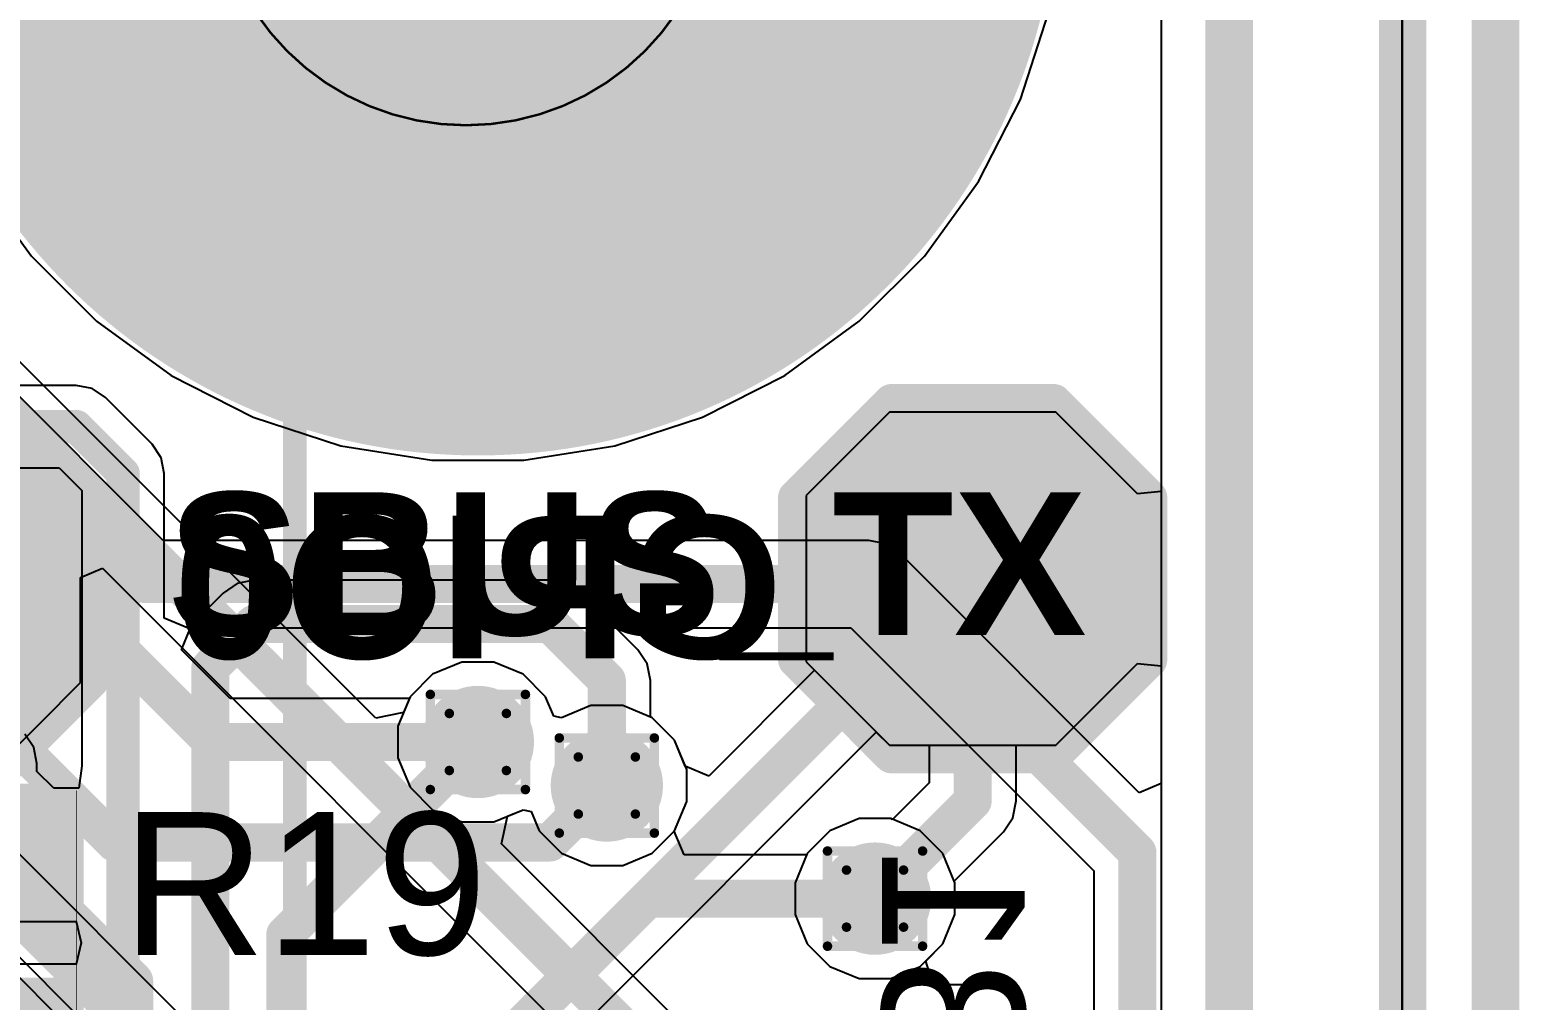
# Model space of a CAD drawing. Header units: inches. Extents: x -6 to 5433, y -4 to 5447.
# Drawn here: x 60.17 to 68.12, y 24.97 to 30.15 of the extents above; entities that cross this region are included whole.
import ezdxf

# ---------------------------------------------------------------- set-up
doc = ezdxf.new("R2010")
doc.units = ezdxf.units.IN
for name, color, linetype in [('Board_outline', 216, 'Continuous'), ('Bottom Layer', 5, 'Continuous'), ('Bottom Overlay', 54, 'Continuous'), ('Bottom Paste', 16, 'Continuous'), ('Bottom Solder', 6, 'Continuous'), ('Dimensions', 6, 'Continuous'), ('Drill Drawing', 1, 'Continuous'), ('Ground', 16, 'Continuous'), ('Mechanical 4', 56, 'Continuous'), ('Multi-Layer', 9, 'Continuous'), ('Pad Holes', 156, 'Continuous'), ('Power', 76, 'Continuous'), ('Top Layer', 1, 'Continuous'), ('Top Overlay', 2, 'Continuous'), ('Top Paste', 8, 'Continuous'), ('Top Solder', 216, 'Continuous'), ('Via Holes', 16, 'Continuous')]:
    doc.layers.add(name, color=color, linetype=linetype)
doc.styles.add('Arial', font='', dxfattribs={"height": 0.2})
doc.styles.add('Arial_Bold', font='', dxfattribs={"height": 0.2})
doc.styles.get('Arial').set_extended_font_data('Arial')
doc.styles.get('Arial_Bold').set_extended_font_data('Arial', bold=True)

# ---------------------------------------------------------------- blocks, each defined once
blk = doc.blocks.new('R___0402_91')
at = {"layer": 'Top Layer'}
for points in [[(-0.6985, -0.3175), (-0.6985, 0.3175), (-0.2413, 0.3175), (-0.2413, -0.3175)], [(0.2413, -0.3175), (0.2413, 0.3175), (0.6985, 0.3175), (0.6985, -0.3175)]]:
    blk.add_hatch(color=1, dxfattribs=at).paths.add_polyline_path(points)
at = {"layer": 'Top Paste'}
for points in [[(-0.6985, -0.3175), (-0.6985, 0.3175), (-0.2413, 0.3175), (-0.2413, -0.3175)], [(0.2413, -0.3175), (0.2413, 0.3175), (0.6985, 0.3175), (0.6985, -0.3175)]]:
    blk.add_hatch(color=8, dxfattribs=at).paths.add_polyline_path(points)
at = {"layer": 'Top Solder'}
for points in [[(-0.7535, -0.3725), (-0.7535, 0.3725), (-0.1863, 0.3725), (-0.1863, -0.3725)], [(0.1863, -0.3725), (0.1863, 0.3725), (0.7535, 0.3725), (0.7535, -0.3725)]]:
    blk.add_hatch(color=216, dxfattribs=at).paths.add_polyline_path(points)
at = {"layer": 'Top Overlay'}
for points in [[(-0.7874, 0.4064, 0.127, 0.127, 0), (0.7874, 0.4064, 0.127, 0.127, 0)], [(-0.7874, 0.4064, 0.127, 0.127, 0), (-0.7874, -0.4064, 0.127, 0.127, 0)], [(0.7874, 0.4064, 0.127, 0.127, 0), (0.7874, -0.4064, 0.127, 0.127, 0)], [(-0.7874, -0.4064, 0.127, 0.127, 0), (0.7874, -0.4064, 0.127, 0.127, 0)], [(-0.8128, -0.4318, 0.00323, 0.00323, 0), (0.8128, -0.4318, 0.00323, 0.00323, 0)]]:
    blk.add_lwpolyline(points, format="xyseb", dxfattribs=at)
for points in [[(-0.8191, 0.4064, 0.0635, 0.0635, 1), (-0.7556, 0.4064, 0.0635, 0.0635, 1)], [(-0.8191, 0.4064, 0.0635, 0.0635, 1), (-0.7556, 0.4064, 0.0635, 0.0635, 1)], [(0.7556, 0.4064, 0.0635, 0.0635, 1), (0.8191, 0.4064, 0.0635, 0.0635, 1)], [(0.7556, 0.4064, 0.0635, 0.0635, 1), (0.8191, 0.4064, 0.0635, 0.0635, 1)], [(-0.8191, -0.4064, 0.0635, 0.0635, 1), (-0.7556, -0.4064, 0.0635, 0.0635, 1)], [(-0.8191, -0.4064, 0.0635, 0.0635, 1), (-0.7556, -0.4064, 0.0635, 0.0635, 1)], [(0.7556, -0.4064, 0.0635, 0.0635, 1), (0.8191, -0.4064, 0.0635, 0.0635, 1)], [(0.7556, -0.4064, 0.0635, 0.0635, 1), (0.8191, -0.4064, 0.0635, 0.0635, 1)], [(-0.8136, -0.4318, 0.00161, 0.00161, 1), (-0.812, -0.4318, 0.00161, 0.00161, 1)], [(0.812, -0.4318, 0.00161, 0.00161, 1), (0.8136, -0.4318, 0.00161, 0.00161, 1)]]:
    blk.add_lwpolyline(points, format="xyseb", close=True, dxfattribs=at)
blk = doc.blocks.new('T__________112')
at = {"layer": 'Top Layer'}
blk.add_hatch(color=1, dxfattribs=at).paths.add_polyline_path([(0.381, 0.762), (-0.381, 0.762), (-0.762, 0.381), (-0.762, -0.381), (-0.381, -0.762), (0.381, -0.762), (0.762, -0.381), (0.762, 0.381)])
at = {"layer": 'Top Paste'}
blk.add_hatch(color=8, dxfattribs=at).paths.add_polyline_path([(0.381, 0.762), (-0.381, 0.762), (-0.762, 0.381), (-0.762, -0.381), (-0.381, -0.762), (0.381, -0.762), (0.762, -0.381), (0.762, 0.381)])
at = {"layer": 'Top Solder'}
blk.add_hatch(color=216, dxfattribs=at).paths.add_polyline_path([(0.4318, 0.8636), (-0.4318, 0.8636), (-0.8636, 0.4318), (-0.8636, -0.4318), (-0.4318, -0.8636), (0.4318, -0.8636), (0.8636, -0.4318), (0.8636, 0.4318)])
at = {"layer": 'Top Overlay'}
for points in [[(-0.4318, 0.9398, 0.2, 0.2, 0), (-0.9398, 0.4318, 0.2, 0.2, 0)], [(0.4318, 0.9398, 0.2, 0.2, 0), (-0.4318, 0.9398, 0.2, 0.2, 0)], [(0.9398, 0.4318, 0.2, 0.2, 0), (0.4318, 0.9398, 0.2, 0.2, 0)], [(-0.9398, 0.4318, 0.2, 0.2, 0), (-0.9398, -0.4318, 0.2, 0.2, 0)], [(0.9398, 0.4318, 0.2, 0.2, 0), (0.9398, -0.4318, 0.2, 0.2, 0)], [(-0.4318, -0.9398, 0.2, 0.2, 0), (-0.9398, -0.4318, 0.2, 0.2, 0)], [(0.9398, -0.4318, 0.2, 0.2, 0), (0.4318, -0.9398, 0.2, 0.2, 0)], [(0.4318, -0.9398, 0.2, 0.2, 0), (-0.4318, -0.9398, 0.2, 0.2, 0)]]:
    blk.add_lwpolyline(points, format="xyseb", dxfattribs=at)
for points in [[(-0.4818, 0.9398, 0.1, 0.1, 1), (-0.3818, 0.9398, 0.1, 0.1, 1)], [(-0.4818, 0.9398, 0.1, 0.1, 1), (-0.3818, 0.9398, 0.1, 0.1, 1)], [(0.3818, 0.9398, 0.1, 0.1, 1), (0.4818, 0.9398, 0.1, 0.1, 1)], [(0.3818, 0.9398, 0.1, 0.1, 1), (0.4818, 0.9398, 0.1, 0.1, 1)], [(-0.9898, 0.4318, 0.1, 0.1, 1), (-0.8898, 0.4318, 0.1, 0.1, 1)], [(-0.9898, 0.4318, 0.1, 0.1, 1), (-0.8898, 0.4318, 0.1, 0.1, 1)], [(0.8898, 0.4318, 0.1, 0.1, 1), (0.9898, 0.4318, 0.1, 0.1, 1)], [(0.8898, 0.4318, 0.1, 0.1, 1), (0.9898, 0.4318, 0.1, 0.1, 1)], [(-0.9898, -0.4318, 0.1, 0.1, 1), (-0.8898, -0.4318, 0.1, 0.1, 1)], [(-0.9898, -0.4318, 0.1, 0.1, 1), (-0.8898, -0.4318, 0.1, 0.1, 1)], [(0.8898, -0.4318, 0.1, 0.1, 1), (0.9898, -0.4318, 0.1, 0.1, 1)], [(0.8898, -0.4318, 0.1, 0.1, 1), (0.9898, -0.4318, 0.1, 0.1, 1)], [(-0.4818, -0.9398, 0.1, 0.1, 1), (-0.3818, -0.9398, 0.1, 0.1, 1)], [(-0.4818, -0.9398, 0.1, 0.1, 1), (-0.3818, -0.9398, 0.1, 0.1, 1)], [(0.3818, -0.9398, 0.1, 0.1, 1), (0.4818, -0.9398, 0.1, 0.1, 1)], [(0.3818, -0.9398, 0.1, 0.1, 1), (0.4818, -0.9398, 0.1, 0.1, 1)]]:
    blk.add_lwpolyline(points, format="xyseb", close=True, dxfattribs=at)
blk = doc.blocks.new('T__________B_135')
at = {"layer": 'Bottom Layer'}
blk.add_hatch(color=5, dxfattribs=at).paths.add_polyline_path([(0.381, 0.762), (-0.381, 0.762), (-0.762, 0.381), (-0.762, -0.381), (-0.381, -0.762), (0.381, -0.762), (0.762, -0.381), (0.762, 0.381)])
at = {"layer": 'Bottom Paste'}
blk.add_hatch(color=16, dxfattribs=at).paths.add_polyline_path([(0.381, 0.762), (-0.381, 0.762), (-0.762, 0.381), (-0.762, -0.381), (-0.381, -0.762), (0.381, -0.762), (0.762, -0.381), (0.762, 0.381)])
at = {"layer": 'Bottom Solder'}
blk.add_hatch(color=6, dxfattribs=at).paths.add_polyline_path([(0.4318, 0.8636), (-0.4318, 0.8636), (-0.8636, 0.4318), (-0.8636, -0.4318), (-0.4318, -0.8636), (0.4318, -0.8636), (0.8636, -0.4318), (0.8636, 0.4318)])
at = {"layer": 'Bottom Overlay'}
for points in [[(-0.9398, 0.4318, 0.2, 0.2, 0), (-0.4318, 0.9398, 0.2, 0.2, 0)], [(0.4318, 0.9398, 0.2, 0.2, 0), (-0.4318, 0.9398, 0.2, 0.2, 0)], [(0.9398, 0.4318, 0.2, 0.2, 0), (0.4318, 0.9398, 0.2, 0.2, 0)], [(-0.9398, -0.4318, 0.2, 0.2, 0), (-0.9398, 0.4318, 0.2, 0.2, 0)], [(0.9398, -0.4318, 0.2, 0.2, 0), (0.9398, 0.4318, 0.2, 0.2, 0)], [(-0.4318, -0.9398, 0.2, 0.2, 0), (-0.9398, -0.4318, 0.2, 0.2, 0)], [(0.4318, -0.9398, 0.2, 0.2, 0), (0.9398, -0.4318, 0.2, 0.2, 0)], [(0.4318, -0.9398, 0.2, 0.2, 0), (-0.4318, -0.9398, 0.2, 0.2, 0)]]:
    blk.add_lwpolyline(points, format="xyseb", dxfattribs=at)
for points in [[(-0.4818, 0.9398, 0.1, 0.1, 1), (-0.3818, 0.9398, 0.1, 0.1, 1)], [(-0.4818, 0.9398, 0.1, 0.1, 1), (-0.3818, 0.9398, 0.1, 0.1, 1)], [(0.3818, 0.9398, 0.1, 0.1, 1), (0.4818, 0.9398, 0.1, 0.1, 1)], [(0.3818, 0.9398, 0.1, 0.1, 1), (0.4818, 0.9398, 0.1, 0.1, 1)], [(-0.9898, 0.4318, 0.1, 0.1, 1), (-0.8898, 0.4318, 0.1, 0.1, 1)], [(-0.9898, 0.4318, 0.1, 0.1, 1), (-0.8898, 0.4318, 0.1, 0.1, 1)], [(0.8898, 0.4318, 0.1, 0.1, 1), (0.9898, 0.4318, 0.1, 0.1, 1)], [(0.8898, 0.4318, 0.1, 0.1, 1), (0.9898, 0.4318, 0.1, 0.1, 1)], [(-0.9898, -0.4318, 0.1, 0.1, 1), (-0.8898, -0.4318, 0.1, 0.1, 1)], [(-0.9898, -0.4318, 0.1, 0.1, 1), (-0.8898, -0.4318, 0.1, 0.1, 1)], [(0.8898, -0.4318, 0.1, 0.1, 1), (0.9898, -0.4318, 0.1, 0.1, 1)], [(0.8898, -0.4318, 0.1, 0.1, 1), (0.9898, -0.4318, 0.1, 0.1, 1)], [(-0.4818, -0.9398, 0.1, 0.1, 1), (-0.3818, -0.9398, 0.1, 0.1, 1)], [(-0.4818, -0.9398, 0.1, 0.1, 1), (-0.3818, -0.9398, 0.1, 0.1, 1)], [(0.3818, -0.9398, 0.1, 0.1, 1), (0.4818, -0.9398, 0.1, 0.1, 1)], [(0.3818, -0.9398, 0.1, 0.1, 1), (0.4818, -0.9398, 0.1, 0.1, 1)]]:
    blk.add_lwpolyline(points, format="xyseb", close=True, dxfattribs=at)
blk = doc.blocks.new('T__________B_137')
at = {"layer": 'Bottom Layer'}
blk.add_hatch(color=5, dxfattribs=at).paths.add_polyline_path([(0.381, 0.762), (-0.381, 0.762), (-0.762, 0.381), (-0.762, -0.381), (-0.381, -0.762), (0.381, -0.762), (0.762, -0.381), (0.762, 0.381)])
at = {"layer": 'Bottom Paste'}
blk.add_hatch(color=16, dxfattribs=at).paths.add_polyline_path([(0.381, 0.762), (-0.381, 0.762), (-0.762, 0.381), (-0.762, -0.381), (-0.381, -0.762), (0.381, -0.762), (0.762, -0.381), (0.762, 0.381)])
at = {"layer": 'Bottom Solder'}
blk.add_hatch(color=6, dxfattribs=at).paths.add_polyline_path([(0.4318, 0.8636), (-0.4318, 0.8636), (-0.8636, 0.4318), (-0.8636, -0.4318), (-0.4318, -0.8636), (0.4318, -0.8636), (0.8636, -0.4318), (0.8636, 0.4318)])
at = {"layer": 'Bottom Overlay'}
for points in [[(-0.9398, 0.4318, 0.2, 0.2, 0), (-0.4318, 0.9398, 0.2, 0.2, 0)], [(0.4318, 0.9398, 0.2, 0.2, 0), (-0.4318, 0.9398, 0.2, 0.2, 0)], [(0.9398, 0.4318, 0.2, 0.2, 0), (0.4318, 0.9398, 0.2, 0.2, 0)], [(-0.9398, -0.4318, 0.2, 0.2, 0), (-0.9398, 0.4318, 0.2, 0.2, 0)], [(0.9398, -0.4318, 0.2, 0.2, 0), (0.9398, 0.4318, 0.2, 0.2, 0)], [(-0.4318, -0.9398, 0.2, 0.2, 0), (-0.9398, -0.4318, 0.2, 0.2, 0)], [(0.4318, -0.9398, 0.2, 0.2, 0), (0.9398, -0.4318, 0.2, 0.2, 0)], [(0.4318, -0.9398, 0.2, 0.2, 0), (-0.4318, -0.9398, 0.2, 0.2, 0)]]:
    blk.add_lwpolyline(points, format="xyseb", dxfattribs=at)
for points in [[(-0.4818, 0.9398, 0.1, 0.1, 1), (-0.3818, 0.9398, 0.1, 0.1, 1)], [(-0.4818, 0.9398, 0.1, 0.1, 1), (-0.3818, 0.9398, 0.1, 0.1, 1)], [(0.3818, 0.9398, 0.1, 0.1, 1), (0.4818, 0.9398, 0.1, 0.1, 1)], [(0.3818, 0.9398, 0.1, 0.1, 1), (0.4818, 0.9398, 0.1, 0.1, 1)], [(-0.9898, 0.4318, 0.1, 0.1, 1), (-0.8898, 0.4318, 0.1, 0.1, 1)], [(-0.9898, 0.4318, 0.1, 0.1, 1), (-0.8898, 0.4318, 0.1, 0.1, 1)], [(0.8898, 0.4318, 0.1, 0.1, 1), (0.9898, 0.4318, 0.1, 0.1, 1)], [(0.8898, 0.4318, 0.1, 0.1, 1), (0.9898, 0.4318, 0.1, 0.1, 1)], [(-0.9898, -0.4318, 0.1, 0.1, 1), (-0.8898, -0.4318, 0.1, 0.1, 1)], [(-0.9898, -0.4318, 0.1, 0.1, 1), (-0.8898, -0.4318, 0.1, 0.1, 1)], [(0.8898, -0.4318, 0.1, 0.1, 1), (0.9898, -0.4318, 0.1, 0.1, 1)], [(0.8898, -0.4318, 0.1, 0.1, 1), (0.9898, -0.4318, 0.1, 0.1, 1)], [(-0.4818, -0.9398, 0.1, 0.1, 1), (-0.3818, -0.9398, 0.1, 0.1, 1)], [(-0.4818, -0.9398, 0.1, 0.1, 1), (-0.3818, -0.9398, 0.1, 0.1, 1)], [(0.3818, -0.9398, 0.1, 0.1, 1), (0.4818, -0.9398, 0.1, 0.1, 1)], [(0.3818, -0.9398, 0.1, 0.1, 1), (0.4818, -0.9398, 0.1, 0.1, 1)]]:
    blk.add_lwpolyline(points, format="xyseb", close=True, dxfattribs=at)
blk = doc.blocks.new('S______150')
at = {"layer": 'Bottom Layer'}
h = blk.add_hatch(color=5, dxfattribs=at)
edge = h.paths.add_edge_path()
edge.add_arc((0, 0), 3, 0, 360)
at = {"layer": 'Bottom Solder'}
h = blk.add_hatch(color=6, dxfattribs=at)
edge = h.paths.add_edge_path()
edge.add_arc((0, 0), 3.1016, 0, 360)
at = {"layer": 'Ground'}
h = blk.add_hatch(color=16, dxfattribs=at)
edge = h.paths.add_edge_path()
edge.add_arc((0, 0), 3, 0, 360)
at = {"layer": 'Multi-Layer'}
h = blk.add_hatch(color=9, dxfattribs=at)
edge = h.paths.add_edge_path()
edge.add_arc((0, 0), 3, 0, 360)
at = {"layer": 'Pad Holes'}
h = blk.add_hatch(color=7, dxfattribs=at)
edge = h.paths.add_edge_path()
edge.add_arc((0, 0), 1.85, 0, 360)
at = {"layer": 'Power'}
h = blk.add_hatch(color=76, dxfattribs=at)
edge = h.paths.add_edge_path()
edge.add_arc((0, 0), 3, 0, 360)
at = {"layer": 'Top Layer'}
h = blk.add_hatch(color=1, dxfattribs=at)
edge = h.paths.add_edge_path()
edge.add_arc((0, 0), 3, 0, 360)
at = {"layer": 'Top Solder'}
h = blk.add_hatch(color=216, dxfattribs=at)
edge = h.paths.add_edge_path()
edge.add_arc((0, 0), 3.1016, 0, 360)

msp = doc.modelspace()

# ---------------------------------------------------------------- hatches: boundary and pattern name
at = {"layer": 'Bottom Layer'}
h = msp.add_hatch(color=5, dxfattribs=at)
edge = h.paths.add_edge_path()
edge.add_arc((62.5606, 26.3516), 0.3, 0, 360)
h = msp.add_hatch(color=5, dxfattribs=at)
edge = h.paths.add_edge_path()
edge.add_arc((63.2495, 26.1191), 0.3, 0, 360)
h = msp.add_hatch(color=5, dxfattribs=at)
edge = h.paths.add_edge_path()
edge.add_arc((64.682, 25.5152), 0.3, 0, 360)
at = {"layer": 'Ground'}
h = msp.add_hatch(color=16, dxfattribs=at)
edge = h.paths.add_edge_path()
edge.add_arc((62.5606, 26.3516), 0.3, 0, 360)
h = msp.add_hatch(color=16, dxfattribs=at)
edge = h.paths.add_edge_path()
edge.add_arc((63.2495, 26.1191), 0.3, 0, 360)
h = msp.add_hatch(color=16, dxfattribs=at)
edge = h.paths.add_edge_path()
edge.add_arc((64.682, 25.5152), 0.3, 0, 360)
at = {"layer": 'Power'}
h = msp.add_hatch(color=76, dxfattribs=at)
edge = h.paths.add_edge_path()
edge.add_arc((62.5606, 26.3516), 0.3, 0, 360)
h = msp.add_hatch(color=76, dxfattribs=at)
edge = h.paths.add_edge_path()
edge.add_arc((63.2495, 26.1191), 0.3, 0, 360)
h = msp.add_hatch(color=76, dxfattribs=at)
edge = h.paths.add_edge_path()
edge.add_arc((64.682, 25.5152), 0.3, 0, 360)
at = {"layer": 'Top Layer'}
h = msp.add_hatch(color=1, dxfattribs=at)
edge = h.paths.add_edge_path()
edge.add_arc((62.5606, 26.3516), 0.3, 0, 360)
h = msp.add_hatch(color=1, dxfattribs=at)
edge = h.paths.add_edge_path()
edge.add_arc((63.2495, 26.1191), 0.3, 0, 360)
h = msp.add_hatch(color=1, dxfattribs=at)
edge = h.paths.add_edge_path()
edge.add_arc((64.682, 25.5152), 0.3, 0, 360)
at = {"layer": 'Via Holes'}
h = msp.add_hatch(color=7, dxfattribs=at)
edge = h.paths.add_edge_path()
edge.add_arc((62.5606, 26.3516), 0.15, 0, 360)
h = msp.add_hatch(color=7, dxfattribs=at)
edge = h.paths.add_edge_path()
edge.add_arc((63.2495, 26.1191), 0.15, 0, 360)
h = msp.add_hatch(color=7, dxfattribs=at)
edge = h.paths.add_edge_path()
edge.add_arc((64.682, 25.5152), 0.15, 0, 360)

# ---------------------------------------------------------------- linework, layer by layer
at = {"layer": 'Board_outline'}
msp.add_lwpolyline([(66.5734, -3.005, 0.254, 0.254, 0), (66.5734, 33.995, 0.254, 0.254, 0)], format="xyseb", dxfattribs=at)
msp.add_lwpolyline([(64.4116, 30.9834, 0.127, 0.127, 1), (60.7096, 30.9834, 0.127, 0.127, 1)], format="xyseb", close=True, dxfattribs=at)
at = {"layer": 'Bottom Layer'}
for p, q in [((66.2108, 34.0223), (66.2108, 27.6888)), ((62.0163, 26.478), (58.6112, 29.8831)), ((64.7589, 28.1127), (64.3144, 27.6682)), ((65.6479, 28.1127), (64.7589, 28.1127)), ((66.0838, 27.6767), (65.6479, 28.1127)), ((66.2108, 27.6888), (66.0838, 27.6767)), ((64.3144, 27.6682), (64.3144, 26.7792)), ((60.4388, 27.2304), (60.5561, 27.279)), ((60.4388, 26.6691), (60.4388, 27.2304)), ((60.5561, 27.279), (63.5758, 24.2593)), ((62.4757, 26.7786), (62.3188, 26.7136)), ((62.6456, 26.7786), (62.4757, 26.7786)), ((62.8025, 26.7136), (62.6456, 26.7786)), ((64.3144, 26.7792), (64.7589, 26.3347)), ((65.6479, 26.3347), (66.0838, 26.7707)), ((66.0838, 26.7707), (66.2108, 26.7587)), ((66.2108, 26.7587), (66.2108, 13.3675)), ((59.9943, 26.2246), (60.4388, 26.6691)), ((62.3188, 26.7136), (62.1986, 26.5935)), ((62.9226, 26.5935), (62.8025, 26.7136)), ((62.1986, 26.5935), (62.164, 26.5099)), ((62.9657, 26.4895), (62.9226, 26.5935)), ((62.164, 26.5099), (62.0163, 26.478)), ((63.1645, 26.5461), (63.0076, 26.4811)), ((63.3344, 26.5461), (63.1645, 26.5461)), ((63.4913, 26.4811), (63.3344, 26.5461)), ((63.0076, 26.4811), (62.9657, 26.4895)), ((63.6115, 26.361), (63.4913, 26.4811)), ((63.6765, 26.2041), (63.6115, 26.361)), ((64.7589, 26.3347), (64.9703, 26.3347)), ((64.9703, 26.3347), (64.9703, 26.1331)), ((65.4364, 26.0366), (65.4364, 26.3347)), ((65.4364, 26.3347), (65.6479, 26.3347)), ((63.6765, 26.0342), (63.6765, 26.2041)), ((64.9703, 26.1331), (64.7757, 25.9385)), ((63.8998, 21.9644), (59.7828, 26.0814)), ((63.6115, 25.8773), (63.6765, 26.0342)), ((65.4187, 25.9474), (65.4364, 26.0366)), ((62.687, 25.8073), (62.7189, 25.955)), ((62.7189, 25.955), (62.8025, 25.9896)), ((62.8025, 25.9896), (62.8444, 25.9813)), ((62.8444, 25.9813), (62.8875, 25.8773)), ((64.597, 25.9422), (64.4401, 25.8771)), ((64.7669, 25.9422), (64.597, 25.9422)), ((64.7757, 25.9385), (64.7669, 25.9422)), ((65.3682, 25.8717), (65.4187, 25.9474)), ((62.8875, 25.8773), (63.0076, 25.7571)), ((63.4913, 25.7571), (63.6115, 25.8773)), ((64.4401, 25.8771), (64.32, 25.757)), ((65.1053, 25.6089), (65.3682, 25.8717)), ((59.3849, 25.82), (63.502, 21.703)), ((63.8371, 24.6572), (62.687, 25.8073)), ((63.0076, 25.7571), (63.1645, 25.6921)), ((63.3344, 25.6921), (63.4913, 25.7571)), ((64.32, 25.757), (64.255, 25.6001)), ((63.1645, 25.6921), (63.3344, 25.6921)), ((64.255, 25.6001), (64.255, 25.4302)), ((65.109, 25.6001), (65.1053, 25.6089)), ((65.109, 25.4302), (65.109, 25.6001)), ((64.255, 25.4302), (64.32, 25.2733)), ((65.0439, 25.2733), (65.109, 25.4302)), ((64.32, 25.2733), (64.4401, 25.1532)), ((64.9238, 25.1532), (65.0439, 25.2733)), ((64.4401, 25.1532), (64.597, 25.0882)), ((64.7669, 25.0882), (64.9238, 25.1532)), ((64.597, 25.0882), (64.7669, 25.0882))]:
    msp.add_line(p, q, dxfattribs=at)
for points in [[(58.4464, 29.7183, 0.2032, 0.2032, 0), (63.7406, 24.4241, 0.2032, 0.2032, 0)], [(65.2034, 26.0366, 0.2032, 0.2032, 0), (65.2034, 27.2237, 0.2032, 0.2032, 0)], [(64.682, 25.5152, 0.2032, 0.2032, 0), (65.2034, 26.0366, 0.2032, 0.2032, 0)], [(59.5498, 25.9848, 0.2032, 0.2032, 0), (63.735, 21.7995, 0.2032, 0.2032, 0)]]:
    msp.add_lwpolyline(points, format="xyseb", dxfattribs=at)
for points in [[(65.1526, 27.2237, 0.1016, 0.1016, 1), (65.2542, 27.2237, 0.1016, 0.1016, 1)], [(65.1526, 26.0366, 0.1016, 0.1016, 1), (65.2542, 26.0366, 0.1016, 0.1016, 1)], [(65.1526, 26.0366, 0.1016, 0.1016, 1), (65.2542, 26.0366, 0.1016, 0.1016, 1)], [(64.6312, 25.5152, 0.1016, 0.1016, 1), (64.7328, 25.5152, 0.1016, 0.1016, 1)]]:
    msp.add_lwpolyline(points, format="xyseb", close=True, dxfattribs=at)
at = {"layer": 'Dimensions'}
for points in [[(67.9958, 20.1925, 0.254, 0.254, 0), (67.9958, 34.495, 0.254, 0.254, 0)], [(32.5832, 29.995, 0.127, 0.127, 0), (61.5832, 29.995, 0.127, 0.127, 0)], [(61.5832, 0.9965, 0.127, 0.127, 0), (61.5832, 29.995, 0.127, 0.127, 0)]]:
    msp.add_lwpolyline(points, format="xyseb", dxfattribs=at)
msp.add_lwpolyline([(61.5515, 29.995, 0.0635, 0.0635, 1), (61.615, 29.995, 0.0635, 0.0635, 1)], format="xyseb", close=True, dxfattribs=at)
msp.add_lwpolyline([(61.5515, 29.995, 0.0635, 0.0635, 1), (61.615, 29.995, 0.0635, 0.0635, 1)], format="xyseb", close=True, dxfattribs=at)
at = {"layer": 'Drill Drawing'}
for points in [[(62.3066, 26.6056, 0.0508, 0.0508, 0), (62.8146, 26.6056, 0.0508, 0.0508, 0)], [(62.3066, 26.0976, 0.0508, 0.0508, 0), (62.3066, 26.6056, 0.0508, 0.0508, 0)], [(62.8146, 26.0976, 0.0508, 0.0508, 0), (62.8146, 26.6056, 0.0508, 0.0508, 0)], [(62.4082, 26.504, 0.0508, 0.0508, 0), (62.713, 26.504, 0.0508, 0.0508, 0)], [(62.4082, 26.1992, 0.0508, 0.0508, 0), (62.4082, 26.504, 0.0508, 0.0508, 0)], [(62.713, 26.1992, 0.0508, 0.0508, 0), (62.713, 26.504, 0.0508, 0.0508, 0)], [(62.9955, 26.3731, 0.0508, 0.0508, 0), (63.5035, 26.3731, 0.0508, 0.0508, 0)], [(62.9955, 25.8651, 0.0508, 0.0508, 0), (62.9955, 26.3731, 0.0508, 0.0508, 0)], [(63.5035, 25.8651, 0.0508, 0.0508, 0), (63.5035, 26.3731, 0.0508, 0.0508, 0)], [(63.0971, 26.2715, 0.0508, 0.0508, 0), (63.4019, 26.2715, 0.0508, 0.0508, 0)], [(63.0971, 25.9667, 0.0508, 0.0508, 0), (63.0971, 26.2715, 0.0508, 0.0508, 0)], [(63.4019, 25.9667, 0.0508, 0.0508, 0), (63.4019, 26.2715, 0.0508, 0.0508, 0)], [(62.4082, 26.1992, 0.0508, 0.0508, 0), (62.713, 26.1992, 0.0508, 0.0508, 0)], [(62.3066, 26.0976, 0.0508, 0.0508, 0), (62.8146, 26.0976, 0.0508, 0.0508, 0)], [(63.0971, 25.9667, 0.0508, 0.0508, 0), (63.4019, 25.9667, 0.0508, 0.0508, 0)], [(62.9955, 25.8651, 0.0508, 0.0508, 0), (63.5035, 25.8651, 0.0508, 0.0508, 0)], [(64.428, 25.7692, 0.0508, 0.0508, 0), (64.936, 25.7692, 0.0508, 0.0508, 0)], [(64.428, 25.2612, 0.0508, 0.0508, 0), (64.428, 25.7692, 0.0508, 0.0508, 0)], [(64.936, 25.2612, 0.0508, 0.0508, 0), (64.936, 25.7692, 0.0508, 0.0508, 0)], [(64.5296, 25.6676, 0.0508, 0.0508, 0), (64.8344, 25.6676, 0.0508, 0.0508, 0)], [(64.5296, 25.3628, 0.0508, 0.0508, 0), (64.5296, 25.6676, 0.0508, 0.0508, 0)], [(64.8344, 25.3628, 0.0508, 0.0508, 0), (64.8344, 25.6676, 0.0508, 0.0508, 0)], [(64.5296, 25.3628, 0.0508, 0.0508, 0), (64.8344, 25.3628, 0.0508, 0.0508, 0)], [(64.428, 25.2612, 0.0508, 0.0508, 0), (64.936, 25.2612, 0.0508, 0.0508, 0)]]:
    msp.add_lwpolyline(points, format="xyseb", dxfattribs=at)
for points in [[(62.2939, 26.6056, 0.0254, 0.0254, 1), (62.3193, 26.6056, 0.0254, 0.0254, 1)], [(62.2939, 26.6056, 0.0254, 0.0254, 1), (62.3193, 26.6056, 0.0254, 0.0254, 1)], [(62.8019, 26.6056, 0.0254, 0.0254, 1), (62.8273, 26.6056, 0.0254, 0.0254, 1)], [(62.8019, 26.6056, 0.0254, 0.0254, 1), (62.8273, 26.6056, 0.0254, 0.0254, 1)], [(62.3955, 26.504, 0.0254, 0.0254, 1), (62.4209, 26.504, 0.0254, 0.0254, 1)], [(62.3955, 26.504, 0.0254, 0.0254, 1), (62.4209, 26.504, 0.0254, 0.0254, 1)], [(62.7003, 26.504, 0.0254, 0.0254, 1), (62.7257, 26.504, 0.0254, 0.0254, 1)], [(62.7003, 26.504, 0.0254, 0.0254, 1), (62.7257, 26.504, 0.0254, 0.0254, 1)], [(62.9828, 26.3731, 0.0254, 0.0254, 1), (63.0082, 26.3731, 0.0254, 0.0254, 1)], [(62.9828, 26.3731, 0.0254, 0.0254, 1), (63.0082, 26.3731, 0.0254, 0.0254, 1)], [(63.4908, 26.3731, 0.0254, 0.0254, 1), (63.5162, 26.3731, 0.0254, 0.0254, 1)], [(63.4908, 26.3731, 0.0254, 0.0254, 1), (63.5162, 26.3731, 0.0254, 0.0254, 1)], [(63.0844, 26.2715, 0.0254, 0.0254, 1), (63.1098, 26.2715, 0.0254, 0.0254, 1)], [(63.0844, 26.2715, 0.0254, 0.0254, 1), (63.1098, 26.2715, 0.0254, 0.0254, 1)], [(63.3892, 26.2715, 0.0254, 0.0254, 1), (63.4146, 26.2715, 0.0254, 0.0254, 1)], [(63.3892, 26.2715, 0.0254, 0.0254, 1), (63.4146, 26.2715, 0.0254, 0.0254, 1)], [(62.3955, 26.1992, 0.0254, 0.0254, 1), (62.4209, 26.1992, 0.0254, 0.0254, 1)], [(62.3955, 26.1992, 0.0254, 0.0254, 1), (62.4209, 26.1992, 0.0254, 0.0254, 1)], [(62.7003, 26.1992, 0.0254, 0.0254, 1), (62.7257, 26.1992, 0.0254, 0.0254, 1)], [(62.7003, 26.1992, 0.0254, 0.0254, 1), (62.7257, 26.1992, 0.0254, 0.0254, 1)], [(62.2939, 26.0976, 0.0254, 0.0254, 1), (62.3193, 26.0976, 0.0254, 0.0254, 1)], [(62.2939, 26.0976, 0.0254, 0.0254, 1), (62.3193, 26.0976, 0.0254, 0.0254, 1)], [(62.8019, 26.0976, 0.0254, 0.0254, 1), (62.8273, 26.0976, 0.0254, 0.0254, 1)], [(62.8019, 26.0976, 0.0254, 0.0254, 1), (62.8273, 26.0976, 0.0254, 0.0254, 1)], [(63.0844, 25.9667, 0.0254, 0.0254, 1), (63.1098, 25.9667, 0.0254, 0.0254, 1)], [(63.0844, 25.9667, 0.0254, 0.0254, 1), (63.1098, 25.9667, 0.0254, 0.0254, 1)], [(63.3892, 25.9667, 0.0254, 0.0254, 1), (63.4146, 25.9667, 0.0254, 0.0254, 1)], [(63.3892, 25.9667, 0.0254, 0.0254, 1), (63.4146, 25.9667, 0.0254, 0.0254, 1)], [(62.9828, 25.8651, 0.0254, 0.0254, 1), (63.0082, 25.8651, 0.0254, 0.0254, 1)], [(62.9828, 25.8651, 0.0254, 0.0254, 1), (63.0082, 25.8651, 0.0254, 0.0254, 1)], [(63.4908, 25.8651, 0.0254, 0.0254, 1), (63.5162, 25.8651, 0.0254, 0.0254, 1)], [(63.4908, 25.8651, 0.0254, 0.0254, 1), (63.5162, 25.8651, 0.0254, 0.0254, 1)], [(64.4153, 25.7692, 0.0254, 0.0254, 1), (64.4407, 25.7692, 0.0254, 0.0254, 1)], [(64.4153, 25.7692, 0.0254, 0.0254, 1), (64.4407, 25.7692, 0.0254, 0.0254, 1)], [(64.9233, 25.7692, 0.0254, 0.0254, 1), (64.9487, 25.7692, 0.0254, 0.0254, 1)], [(64.9233, 25.7692, 0.0254, 0.0254, 1), (64.9487, 25.7692, 0.0254, 0.0254, 1)], [(64.5169, 25.6676, 0.0254, 0.0254, 1), (64.5423, 25.6676, 0.0254, 0.0254, 1)], [(64.5169, 25.6676, 0.0254, 0.0254, 1), (64.5423, 25.6676, 0.0254, 0.0254, 1)], [(64.8217, 25.6676, 0.0254, 0.0254, 1), (64.8471, 25.6676, 0.0254, 0.0254, 1)], [(64.8217, 25.6676, 0.0254, 0.0254, 1), (64.8471, 25.6676, 0.0254, 0.0254, 1)], [(64.5169, 25.3628, 0.0254, 0.0254, 1), (64.5423, 25.3628, 0.0254, 0.0254, 1)], [(64.5169, 25.3628, 0.0254, 0.0254, 1), (64.5423, 25.3628, 0.0254, 0.0254, 1)], [(64.8217, 25.3628, 0.0254, 0.0254, 1), (64.8471, 25.3628, 0.0254, 0.0254, 1)], [(64.8217, 25.3628, 0.0254, 0.0254, 1), (64.8471, 25.3628, 0.0254, 0.0254, 1)], [(64.4153, 25.2612, 0.0254, 0.0254, 1), (64.4407, 25.2612, 0.0254, 0.0254, 1)], [(64.4153, 25.2612, 0.0254, 0.0254, 1), (64.4407, 25.2612, 0.0254, 0.0254, 1)], [(64.9233, 25.2612, 0.0254, 0.0254, 1), (64.9487, 25.2612, 0.0254, 0.0254, 1)], [(64.9233, 25.2612, 0.0254, 0.0254, 1), (64.9487, 25.2612, 0.0254, 0.0254, 1)]]:
    msp.add_lwpolyline(points, format="xyseb", close=True, dxfattribs=at)
at = {"layer": 'Ground'}
for p, q in [((66.2108, 34.0223), (66.2108, 26.1293)), ((60.88, 27.428), (59.1746, 29.1334)), ((64.6497, 27.428), (60.88, 27.428)), ((64.7389, 27.4102), (64.6497, 27.428)), ((64.8145, 27.3597), (64.7389, 27.4102)), ((66.0935, 26.0807), (64.8145, 27.3597)), ((60.9772, 26.8445), (61.0258, 26.9618)), ((61.0258, 26.9618), (64.5531, 26.9618)), ((64.5531, 26.9618), (65.8508, 25.6642)), ((61.237, 26.5847), (60.9772, 26.8445)), ((62.4757, 26.7786), (62.3188, 26.7136)), ((62.6456, 26.7786), (62.4757, 26.7786)), ((62.8025, 26.7136), (62.6456, 26.7786)), ((62.3188, 26.7136), (62.1986, 26.5935)), ((62.9226, 26.5935), (62.8025, 26.7136)), ((62.195, 26.5847), (61.237, 26.5847)), ((62.1986, 26.5935), (62.195, 26.5847)), ((62.9657, 26.4895), (62.9226, 26.5935)), ((63.1645, 26.5461), (63.0076, 26.4811)), ((63.3344, 26.5461), (63.1645, 26.5461)), ((63.4913, 26.4811), (63.3344, 26.5461)), ((63.0076, 26.4811), (62.9657, 26.4895)), ((63.6115, 26.361), (63.4913, 26.4811)), ((63.6765, 26.2041), (63.6115, 26.361)), ((63.6765, 26.0342), (63.6765, 26.2041)), ((66.2108, 26.1293), (66.0935, 26.0807)), ((63.6115, 25.8773), (63.6765, 26.0342)), ((64.597, 25.9422), (64.4401, 25.8771)), ((64.7669, 25.9422), (64.597, 25.9422)), ((64.9238, 25.8771), (64.7669, 25.9422)), ((63.6094, 25.8752), (63.6115, 25.8773)), ((63.662, 25.7482), (63.6094, 25.8752)), ((64.4401, 25.8771), (64.32, 25.757)), ((65.0439, 25.757), (64.9238, 25.8771)), ((64.3163, 25.7482), (63.662, 25.7482)), ((64.32, 25.757), (64.3163, 25.7482)), ((65.109, 25.6001), (65.0439, 25.757)), ((65.8508, 25.6642), (65.8508, 13.5842)), ((65.109, 25.4302), (65.109, 25.6001)), ((65.0439, 25.2733), (65.109, 25.4302)), ((64.9525, 25.1819), (65.0439, 25.2733)), ((64.9931, 25.0549), (64.9525, 25.1819)), ((65.2944, 25.0549), (64.9931, 25.0549)), ((65.3916, 25.0146), (65.2944, 25.0549)), ((65.4319, 24.9174), (65.3916, 25.0146))]:
    msp.add_line(p, q, dxfattribs=at)
for points in [[(53.7478, 33.7442, 0.2032, 0.2032, 0), (61.1404, 26.3516, 0.2032, 0.2032, 0)], [(53.0283, 33.4061, 0.2032, 0.2032, 0), (60.6195, 25.8149, 0.2032, 0.2032, 0)], [(53.3399, 32.4602, 0.2032, 0.2032, 0), (60.7247, 25.0754, 0.2032, 0.2032, 0)], [(58.9415, 29.0369, 0.2032, 0.2032, 0), (60.7835, 27.1949, 0.2032, 0.2032, 0)], [(60.7835, 27.1949, 0.2032, 0.2032, 0), (64.6497, 27.1949, 0.2032, 0.2032, 0)], [(64.6497, 27.1949, 0.2032, 0.2032, 0), (66.0838, 25.7607, 0.2032, 0.2032, 0)], [(61.1404, 26.3516, 0.2032, 0.2032, 0), (62.679, 26.3516, 0.2032, 0.2032, 0)], [(62.9453, 25.8149, 0.2032, 0.2032, 0), (63.2495, 26.1191, 0.2032, 0.2032, 0)], [(60.6195, 25.8149, 0.2032, 0.2032, 0), (62.9453, 25.8149, 0.2032, 0.2032, 0)], [(66.0838, 13.2896, 0.2032, 0.2032, 0), (66.0838, 25.7607, 0.2032, 0.2032, 0)], [(61.3319, 23.3777, 0.2032, 0.2032, 0), (63.4694, 25.5152, 0.2032, 0.2032, 0)], [(63.4694, 25.5152, 0.2032, 0.2032, 0), (64.682, 25.5152, 0.2032, 0.2032, 0)], [(60.7247, 17.7933, 0.2032, 0.2032, 0), (60.7247, 25.0754, 0.2032, 0.2032, 0)]]:
    msp.add_lwpolyline(points, format="xyseb", dxfattribs=at)
for points in [[(60.7327, 27.1949, 0.1016, 0.1016, 1), (60.8343, 27.1949, 0.1016, 0.1016, 1)], [(60.7327, 27.1949, 0.1016, 0.1016, 1), (60.8343, 27.1949, 0.1016, 0.1016, 1)], [(64.5989, 27.1949, 0.1016, 0.1016, 1), (64.7005, 27.1949, 0.1016, 0.1016, 1)], [(64.5989, 27.1949, 0.1016, 0.1016, 1), (64.7005, 27.1949, 0.1016, 0.1016, 1)], [(61.0896, 26.3516, 0.1016, 0.1016, 1), (61.1912, 26.3516, 0.1016, 0.1016, 1)], [(61.0896, 26.3516, 0.1016, 0.1016, 1), (61.1912, 26.3516, 0.1016, 0.1016, 1)], [(62.6282, 26.3516, 0.1016, 0.1016, 1), (62.7298, 26.3516, 0.1016, 0.1016, 1)], [(63.1987, 26.1191, 0.1016, 0.1016, 1), (63.3003, 26.1191, 0.1016, 0.1016, 1)], [(60.5687, 25.8149, 0.1016, 0.1016, 1), (60.6703, 25.8149, 0.1016, 0.1016, 1)], [(60.5687, 25.8149, 0.1016, 0.1016, 1), (60.6703, 25.8149, 0.1016, 0.1016, 1)], [(62.8945, 25.8149, 0.1016, 0.1016, 1), (62.9961, 25.8149, 0.1016, 0.1016, 1)], [(62.8945, 25.8149, 0.1016, 0.1016, 1), (62.9961, 25.8149, 0.1016, 0.1016, 1)], [(66.033, 25.7607, 0.1016, 0.1016, 1), (66.1346, 25.7607, 0.1016, 0.1016, 1)], [(66.033, 25.7607, 0.1016, 0.1016, 1), (66.1346, 25.7607, 0.1016, 0.1016, 1)], [(63.4186, 25.5152, 0.1016, 0.1016, 1), (63.5202, 25.5152, 0.1016, 0.1016, 1)], [(63.4186, 25.5152, 0.1016, 0.1016, 1), (63.5202, 25.5152, 0.1016, 0.1016, 1)], [(64.6312, 25.5152, 0.1016, 0.1016, 1), (64.7328, 25.5152, 0.1016, 0.1016, 1)], [(60.6739, 25.0754, 0.1016, 0.1016, 1), (60.7755, 25.0754, 0.1016, 0.1016, 1)], [(60.6739, 25.0754, 0.1016, 0.1016, 1), (60.7755, 25.0754, 0.1016, 0.1016, 1)]]:
    msp.add_lwpolyline(points, format="xyseb", close=True, dxfattribs=at)
at = {"layer": 'Mechanical 4'}
for points in [[(67.5, -2.5, 0.254, 0.254, 0), (67.5, 33.5, 0.254, 0.254, 0)], [(67.4972, -2.505, 0.0127, 0.0127, 0), (67.4972, 33.495, 0.0127, 0.0127, 0)]]:
    msp.add_lwpolyline(points, format="xyseb", dxfattribs=at)
for points in [[(63.85, 31, 0.254, 0.254, 1), (61.15, 31, 0.254, 0.254, 1)], [(63.8472, 30.995, 0.0127, 0.0127, 1), (61.1472, 30.995, 0.0127, 0.0127, 1)]]:
    msp.add_lwpolyline(points, format="xyseb", close=True, dxfattribs=at)
at = {"layer": 'Power'}
for p, q in [((66.2108, 33.995), (66.2108, 13.3675)), ((65.4585, 29.7831), (65.6106, 30.2512)), ((65.2351, 29.3445), (65.4585, 29.7831)), ((59.8862, 29.3445), (60.1755, 28.9463)), ((64.9458, 28.9463), (65.2351, 29.3445)), ((60.1755, 28.9463), (60.5235, 28.5983)), ((64.5977, 28.5983), (64.9458, 28.9463)), ((60.5235, 28.5983), (60.9217, 28.309)), ((64.1995, 28.309), (64.5977, 28.5983)), ((60.9217, 28.309), (61.3603, 28.0855)), ((63.761, 28.0855), (64.1995, 28.309)), ((61.3603, 28.0855), (61.8284, 27.9334)), ((63.2929, 27.9334), (63.761, 28.0855)), ((61.8284, 27.9334), (62.3145, 27.8564)), ((62.8067, 27.8564), (63.2929, 27.9334)), ((62.3145, 27.8564), (62.8067, 27.8564)), ((60.8895, 24.4248), (58.0181, 27.2962)), ((62.4757, 26.7786), (62.3188, 26.7136)), ((62.6456, 26.7786), (62.4757, 26.7786)), ((62.8025, 26.7136), (62.6456, 26.7786)), ((62.3188, 26.7136), (62.1986, 26.5935)), ((62.9226, 26.5935), (62.8025, 26.7136)), ((62.1986, 26.5935), (62.1336, 26.4365)), ((62.9657, 26.4895), (62.9226, 26.5935)), ((63.1645, 26.5461), (63.0076, 26.4811)), ((63.3344, 26.5461), (63.1645, 26.5461)), ((63.4913, 26.4811), (63.3344, 26.5461)), ((62.1336, 26.4365), (62.1336, 26.2667)), ((63.0076, 26.4811), (62.9657, 26.4895)), ((63.6115, 26.361), (63.4913, 26.4811)), ((63.6765, 26.2041), (63.6115, 26.361)), ((62.1336, 26.2667), (62.1986, 26.1097)), ((63.6765, 26.0342), (63.6765, 26.2041)), ((62.1986, 26.1097), (62.3188, 25.9896)), ((63.6115, 25.8773), (63.6765, 26.0342)), ((62.3188, 25.9896), (62.4757, 25.9246)), ((62.6456, 25.9246), (62.8025, 25.9896)), ((62.8025, 25.9896), (62.8444, 25.9813)), ((62.8444, 25.9813), (62.8875, 25.8773)), ((64.597, 25.9422), (64.4401, 25.8771)), ((64.7669, 25.9422), (64.597, 25.9422)), ((64.9238, 25.8771), (64.7669, 25.9422)), ((62.4757, 25.9246), (62.6456, 25.9246)), ((62.8875, 25.8773), (63.0076, 25.7571)), ((63.4913, 25.7571), (63.6115, 25.8773)), ((64.4401, 25.8771), (64.32, 25.757)), ((65.0439, 25.757), (64.9238, 25.8771)), ((63.0076, 25.7571), (63.1645, 25.6921)), ((63.3344, 25.6921), (63.4913, 25.7571)), ((64.32, 25.757), (64.255, 25.6001)), ((65.109, 25.6001), (65.0439, 25.757)), ((63.1645, 25.6921), (63.3344, 25.6921)), ((64.255, 25.6001), (64.255, 25.4302)), ((65.109, 25.4302), (65.109, 25.6001)), ((64.255, 25.4302), (64.32, 25.2733)), ((65.0439, 25.2733), (65.109, 25.4302)), ((64.32, 25.2733), (64.4401, 25.1532)), ((64.9238, 25.1532), (65.0439, 25.2733)), ((64.4401, 25.1532), (64.597, 25.0882)), ((64.7669, 25.0882), (64.9238, 25.1532)), ((64.597, 25.0882), (64.7669, 25.0882))]:
    msp.add_line(p, q, dxfattribs=at)
msp.add_lwpolyline([(57.785, 27.1997, 0.2032, 0.2032, 0), (60.7247, 24.2599, 0.2032, 0.2032, 0)], format="xyseb", dxfattribs=at)
at = {"layer": 'Top Layer'}
for p, q in [((66.2108, 34.0223), (66.2108, 27.6888)), ((60.4154, 28.2561), (60.0959, 28.2561)), ((60.4996, 28.2393), (60.4154, 28.2561)), ((60.571, 28.1916), (60.4996, 28.2393)), ((60.8213, 27.9413), (60.571, 28.1916)), ((64.7589, 28.1127), (64.3144, 27.6682)), ((65.6479, 28.1127), (64.7589, 28.1127)), ((66.0838, 27.6767), (65.6479, 28.1127)), ((60.869, 27.8699), (60.8213, 27.9413)), ((60.8858, 27.7856), (60.869, 27.8699)), ((60.0959, 27.8158), (60.3242, 27.8158)), ((60.3242, 27.8158), (60.4455, 27.6945)), ((60.8858, 27.0125), (60.8858, 27.7856)), ((60.4455, 27.6945), (60.4455, 26.2248)), ((66.2108, 27.6888), (66.0838, 27.6767)), ((64.3144, 27.6682), (64.3144, 26.7792)), ((61.3643, 27.2149), (61.2751, 27.1971)), ((62.9473, 27.2149), (61.3643, 27.2149)), ((63.0365, 27.1971), (62.9473, 27.2149)), ((61.1995, 27.1466), (61.0128, 26.9599)), ((61.2751, 27.1971), (61.1995, 27.1466)), ((63.1121, 27.1466), (63.0365, 27.1971)), ((63.4143, 26.8444), (63.1121, 27.1466)), ((61.0128, 26.9599), (60.8858, 27.0125)), ((63.4648, 26.7688), (63.4143, 26.8444)), ((63.4825, 26.6796), (63.4648, 26.7688)), ((64.3591, 26.7345), (63.7938, 26.1692)), ((64.3144, 26.7792), (64.3591, 26.7345)), ((65.6479, 26.3347), (66.0838, 26.7707)), ((66.0838, 26.7707), (66.2108, 26.7587)), ((66.2108, 26.7587), (66.2108, 15.6162)), ((63.4825, 26.4848), (63.4825, 26.6796)), ((63.4913, 26.4811), (63.4825, 26.4848)), ((63.6115, 26.361), (63.4913, 26.4811)), ((60.1886, 26.3215), (60.1409, 26.3929)), ((62.2648, 23.9809), (64.6887, 26.4049)), ((63.6684, 26.2234), (63.6115, 26.361)), ((64.6887, 26.4049), (64.7589, 26.3347)), ((64.7589, 26.3347), (65.6479, 26.3347)), ((60.2054, 26.2372), (60.1886, 26.3215)), ((60.2054, 26.1941), (60.2054, 26.2372)), ((60.2952, 26.1043), (60.2054, 26.1941)), ((60.4455, 26.2248), (60.4298, 26.1043)), ((63.7938, 26.1692), (63.6684, 26.2234)), ((60.4298, 26.1043), (60.2952, 26.1043)), ((64.597, 25.9422), (64.4401, 25.8771)), ((64.7669, 25.9422), (64.597, 25.9422)), ((64.9238, 25.8771), (64.7669, 25.9422)), ((64.4401, 25.8771), (64.32, 25.757)), ((65.0439, 25.757), (64.9238, 25.8771)), ((64.32, 25.757), (64.255, 25.6001)), ((65.109, 25.6001), (65.0439, 25.757)), ((64.255, 25.6001), (64.255, 25.4302)), ((65.109, 25.4302), (65.109, 25.6001)), ((59.5408, 25.3931), (60.4152, 25.3931)), ((60.4152, 25.3931), (60.4411, 25.2788)), ((64.255, 25.4302), (64.32, 25.2733)), ((65.0439, 25.2733), (65.109, 25.4302)), ((60.4411, 25.2788), (60.4152, 25.1645)), ((64.32, 25.2733), (64.4401, 25.1532)), ((64.9238, 25.1532), (65.0439, 25.2733)), ((60.4152, 25.1645), (59.5408, 25.1645)), ((64.4401, 25.1532), (64.597, 25.0882)), ((64.7669, 25.0882), (64.9238, 25.1532)), ((64.597, 25.0882), (64.7669, 25.0882))]:
    msp.add_line(p, q, dxfattribs=at)
for points in [[(59.6514, 28.0359, 0.1778, 0.1778, 0), (60.4154, 28.0359, 0.1778, 0.1778, 0)], [(60.4154, 28.0359, 0.1778, 0.1778, 0), (60.6657, 27.7856, 0.1778, 0.1778, 0)], [(60.6657, 24.3598, 0.1778, 0.1778, 0), (60.6657, 27.7856, 0.1778, 0.1778, 0)], [(61.9335, 23.9793, 0.2032, 0.2032, 0), (65.2944, 27.3402, 0.2032, 0.2032, 0)], [(61.1319, 26.7494, 0.2032, 0.2032, 0), (61.3643, 26.9818, 0.2032, 0.2032, 0)], [(61.3643, 26.9818, 0.2032, 0.2032, 0), (62.9473, 26.9818, 0.2032, 0.2032, 0)], [(62.9473, 26.9818, 0.2032, 0.2032, 0), (63.2495, 26.6796, 0.2032, 0.2032, 0)], [(61.1319, 23.2894, 0.2032, 0.2032, 0), (61.1319, 26.7494, 0.2032, 0.2032, 0)], [(63.2495, 26.1191, 0.2032, 0.2032, 0), (63.2495, 26.6796, 0.2032, 0.2032, 0)], [(61.5319, 25.3229, 0.2032, 0.2032, 0), (62.5606, 26.3516, 0.2032, 0.2032, 0)], [(63.1735, 26.1951, 0.2032, 0.2032, 0), (63.2495, 26.1191, 0.2032, 0.2032, 0)], [(61.5319, 23.2894, 0.2032, 0.2032, 0), (61.5319, 25.3229, 0.2032, 0.2032, 0)]]:
    msp.add_lwpolyline(points, format="xyseb", dxfattribs=at)
for points in [[(60.3709, 28.0359, 0.0889, 0.0889, 1), (60.4598, 28.0359, 0.0889, 0.0889, 1)], [(60.3709, 28.0359, 0.0889, 0.0889, 1), (60.4598, 28.0359, 0.0889, 0.0889, 1)], [(60.6212, 27.7856, 0.0889, 0.0889, 1), (60.7101, 27.7856, 0.0889, 0.0889, 1)], [(60.6212, 27.7856, 0.0889, 0.0889, 1), (60.7101, 27.7856, 0.0889, 0.0889, 1)], [(65.2436, 27.3402, 0.1016, 0.1016, 1), (65.3452, 27.3402, 0.1016, 0.1016, 1)], [(61.3135, 26.9818, 0.1016, 0.1016, 1), (61.4151, 26.9818, 0.1016, 0.1016, 1)], [(61.3135, 26.9818, 0.1016, 0.1016, 1), (61.4151, 26.9818, 0.1016, 0.1016, 1)], [(62.8965, 26.9818, 0.1016, 0.1016, 1), (62.9981, 26.9818, 0.1016, 0.1016, 1)], [(62.8965, 26.9818, 0.1016, 0.1016, 1), (62.9981, 26.9818, 0.1016, 0.1016, 1)], [(61.0811, 26.7494, 0.1016, 0.1016, 1), (61.1827, 26.7494, 0.1016, 0.1016, 1)], [(61.0811, 26.7494, 0.1016, 0.1016, 1), (61.1827, 26.7494, 0.1016, 0.1016, 1)], [(63.1987, 26.6796, 0.1016, 0.1016, 1), (63.3003, 26.6796, 0.1016, 0.1016, 1)], [(63.1987, 26.6796, 0.1016, 0.1016, 1), (63.3003, 26.6796, 0.1016, 0.1016, 1)], [(62.5098, 26.3516, 0.1016, 0.1016, 1), (62.6114, 26.3516, 0.1016, 0.1016, 1)], [(63.1227, 26.1951, 0.1016, 0.1016, 1), (63.2243, 26.1951, 0.1016, 0.1016, 1)], [(63.1987, 26.1191, 0.1016, 0.1016, 1), (63.3003, 26.1191, 0.1016, 0.1016, 1)], [(63.1987, 26.1191, 0.1016, 0.1016, 1), (63.3003, 26.1191, 0.1016, 0.1016, 1)], [(61.4811, 25.3229, 0.1016, 0.1016, 1), (61.5827, 25.3229, 0.1016, 0.1016, 1)], [(61.4811, 25.3229, 0.1016, 0.1016, 1), (61.5827, 25.3229, 0.1016, 0.1016, 1)]]:
    msp.add_lwpolyline(points, format="xyseb", close=True, dxfattribs=at)

# ---------------------------------------------------------------- block references
for name, p, rotation in [('S______150', (62.5606, 30.9834), 180), ('T__________112', (65.2034, 27.2237), 180), ('T__________B_135', (65.2034, 27.2237), 270), ('T__________B_137', (59.5498, 27.1136), 270), ('R___0402_91', (59.9853, 25.2788), 90)]:
    msp.add_blockref(name, p, dxfattribs=dict(rotation=rotation))

# ---------------------------------------------------------------- texts
at = {"layer": 'Bottom Overlay', "text_generation_flag": 2}
for s, rotation, style, p in [('GPIO0', 360, 'Arial_Bold', (64.1879, 26.7976)), ('R31', 270, 'Arial', (64.7193, 23.8331))]:
    msp.add_text(s, height=0.762, rotation=rotation, dxfattribs=dict(at, style=style)).set_placement(p)
at = {"layer": 'Top Overlay', "style": 'Arial_Bold'}
msp.add_text('SBUS_TX', height=0.762, rotation=360, dxfattribs=at).set_placement((60.9034, 26.9229))
at = {"layer": 'Top Overlay', "style": 'Arial'}
msp.add_text('R19', height=0.762, dxfattribs=at).set_placement((60.658, 25.2149))

doc.saveas('drawing.dxf')
